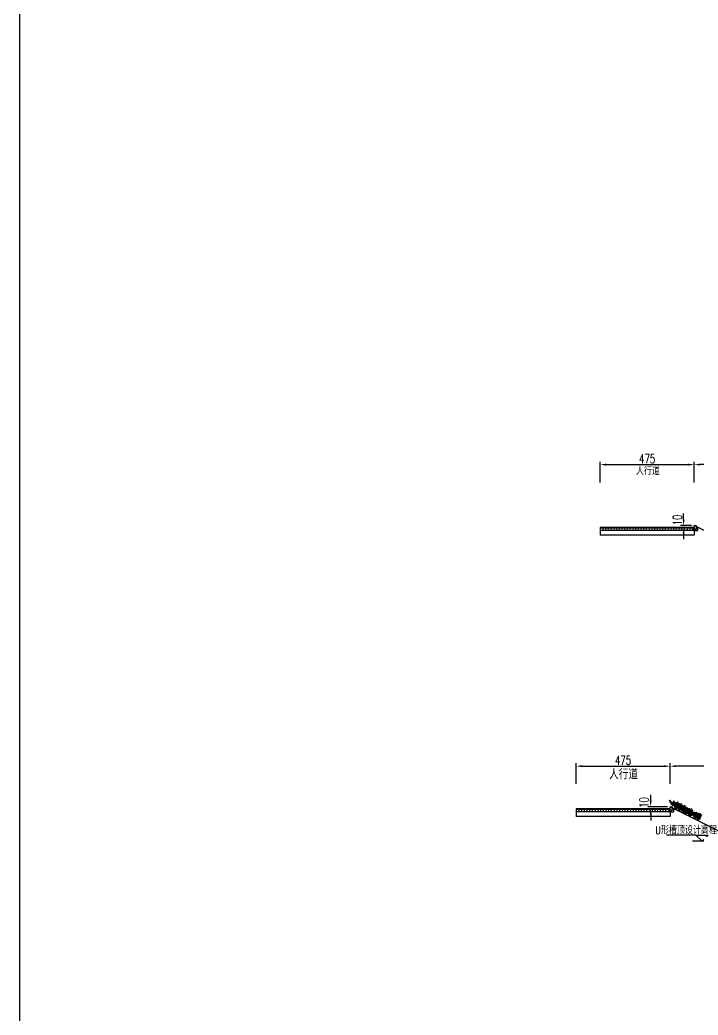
# Model space of a CAD drawing. Header units: millimetres. Extents: x -5615 to 11854, y -4751 to 15404.
# Drawn here: x -3643 to -210, y 5327 to 10366 of the extents above; entities that cross this region are included whole.
import ezdxf
from ezdxf.enums import TextEntityAlignment as Align

# ---------------------------------------------------------------- set-up
doc = ezdxf.new("R2010")
doc.units = ezdxf.units.MM
doc.header["$LTSCALE"] = 0.25
doc.header["$MEASUREMENT"] = 0
for name, color, linetype in [('1', 3, 'Continuous'), ('3', 3, 'Continuous'), ('填充', 8, 'Continuous'), ('文字', 7, 'Continuous'), ('标注', 7, 'Continuous'), ('次轮廓线', 7, 'Continuous'), ('路面结构', 2, 'Continuous'), ('轮廓线', 1, 'Continuous')]:
    doc.layers.add(name, color=color, linetype=linetype)
doc.styles.get("Standard").update_dxf_attribs({"font": 'simplex1.shx', "width": 0.7, "bigfont": 'hztxt.shx'})
doc.dimstyles.new('150', dxfattribs={"dimscale": 15, "dimtxt": 3, "dimasz": 2, "dimexe": 1, "dimexo": 1, "dimgap": 0.5, "dimtad": 1, "dimdec": 1, "dimdsep": 46, "dimtxsty": 'Standard', "dimcen": 0.5, "dimadec": 0, "dimazin": 0, "dimtfac": 1, "dimtdec": 1, "dimtofl": 0, "dimtmove": 2, "dimatfit": 3, "dimfxl": 0, "dimtolj": 1, "dimtzin": 0, "dimarcsym": 0})

# ---------------------------------------------------------------- blocks, each defined once
blk = doc.blocks.new('*D89')
at = {"layer": '标注', "color": 0, "lineweight": -2}
for p, q in [((-352.1, 6497.3), (-352.1, 6602.3)), ((107.9, 6497.3), (107.9, 6602.3)), ((77.9, 6587.3), (-322.1, 6587.3))]:
    blk.add_line(p, q, dxfattribs=at)
at = {"layer": '标注', "color": 0}
for points in [[(-322.1, 6592.3), (-322.1, 6582.3), (-352.1, 6587.3)], [(77.9, 6592.3), (77.9, 6582.3), (107.9, 6587.3)]]:
    blk.add_solid(points, dxfattribs=at)
at = {"layer": '标注', "color": 0, "insert": (-122.1, 6617.3), "char_height": 45, "attachment_point": 5}
blk.add_mtext('\\A1;B', dxfattribs=at)
blk = doc.blocks.new('*D230')
at = {"layer": '标注', "color": 0, "lineweight": -2}
for p, q in [((-827.1, 6497.3), (-827.1, 6602.3)), ((-352.1, 6497.3), (-352.1, 6602.3)), ((-797.1, 6587.3), (-382.1, 6587.3))]:
    blk.add_line(p, q, dxfattribs=at)
at = {"layer": '标注', "color": 0}
for points in [[(-797.1, 6592.3), (-797.1, 6582.3), (-827.1, 6587.3)], [(-382.1, 6592.3), (-382.1, 6582.3), (-352.1, 6587.3)]]:
    blk.add_solid(points, dxfattribs=at)
at = {"layer": '标注', "color": 0, "insert": (-589.6, 6617.3), "char_height": 45, "attachment_point": 5}
blk.add_mtext('\\A1;475', dxfattribs=at)
blk = doc.blocks.new('*D231')
at = {"layer": '标注', "color": 0, "lineweight": -2}
for p, q in [((-450, 6411.8), (-450, 6441.8)), ((-365.1, 6381.8), (-465, 6381.8)), ((-367.1, 6371.8), (-465, 6371.8)), ((-450, 6341.8), (-450, 6311.8))]:
    blk.add_line(p, q, dxfattribs=at)
at = {"layer": '标注', "color": 0}
for points in [[(-455, 6411.8), (-445, 6411.8), (-450, 6381.8)], [(-455, 6341.8), (-445, 6341.8), (-450, 6371.8)]]:
    blk.add_solid(points, dxfattribs=at)
at = {"layer": '标注', "color": 0, "insert": (-483.8, 6403.4), "char_height": 45, "attachment_point": 5, "rotation": 90}
blk.add_mtext('\\A1;10', dxfattribs=at)
blk = doc.blocks.new('*D249')
at = {"layer": '标注', "color": 0, "lineweight": -2}
for p, q in [((-283.2, 7836), (-283.2, 7866)), ((-243.1, 7806), (-298.2, 7806)), ((-245.1, 7796), (-298.2, 7796)), ((-283.2, 7766), (-283.2, 7736))]:
    blk.add_line(p, q, dxfattribs=at)
at = {"layer": '标注', "color": 0}
for points in [[(-288.2, 7836), (-278.2, 7836), (-283.2, 7806)], [(-288.2, 7766), (-278.2, 7766), (-283.2, 7796)]]:
    blk.add_solid(points, dxfattribs=at)
at = {"layer": '标注', "color": 0, "insert": (-314.9, 7833.8), "char_height": 45, "attachment_point": 5, "rotation": 90}
blk.add_mtext('\\A1;10', dxfattribs=at)
blk = doc.blocks.new('*D250')
at = {"layer": '标注', "color": 0, "lineweight": -2}
for p, q in [((-705.1, 8023.9), (-705.1, 8128.9)), ((-675.1, 8113.9), (-260.1, 8113.9)), ((-230.1, 8023.9), (-230.1, 8128.9))]:
    blk.add_line(p, q, dxfattribs=at)
at = {"layer": '标注', "color": 0}
for points in [[(-675.1, 8118.9), (-675.1, 8108.9), (-705.1, 8113.9)], [(-260.1, 8118.9), (-260.1, 8108.9), (-230.1, 8113.9)]]:
    blk.add_solid(points, dxfattribs=at)
at = {"layer": '标注', "color": 0, "insert": (-467.6, 8143.9), "char_height": 45, "attachment_point": 5}
blk.add_mtext('\\A1;475', dxfattribs=at)
blk = doc.blocks.new('*D251')
at = {"layer": '标注', "color": 0, "lineweight": -2}
for p, q in [((-230.1, 8023.9), (-230.1, 8128.9)), ((177.9, 8113.9), (-200.1, 8113.9)), ((207.9, 8023.9), (207.9, 8128.9))]:
    blk.add_line(p, q, dxfattribs=at)
at = {"layer": '标注', "color": 0}
for points in [[(-200.1, 8118.9), (-200.1, 8108.9), (-230.1, 8113.9)], [(177.9, 8118.9), (177.9, 8108.9), (207.9, 8113.9)]]:
    blk.add_solid(points, dxfattribs=at)
at = {"layer": '标注', "color": 0, "insert": (-11.1, 8143.9), "char_height": 45, "attachment_point": 5}
blk.add_mtext('\\A1;B', dxfattribs=at)

msp = doc.modelspace()

# ---------------------------------------------------------------- hatches: boundary and pattern name
at = {"layer": '填充'}
h = msp.add_hatch(dxfattribs=at)
h.set_pattern_fill('ANGLE', color=256, scale=50, style=0)
h.set_pattern_definition([(7e-15, (52, 3146.175), (0, 13.75), [10, -3.75]), (90, (52, 3146.175), (-13.75, 8e-16), [10, -3.75])])
h.paths.add_polyline_path([(-230.13, 7796.02), (-230.13, 7781.02), (-705.13, 7781.02), (-705.13, 7796.02)])
h = msp.add_hatch(dxfattribs=at)
h.set_pattern_fill('ANGLE', color=256, scale=50, style=0)
h.set_pattern_definition([(7e-15, (-70, 1721.967), (0, 13.75), [10, -3.75]), (90, (-70, 1721.967), (-13.75, 8e-16), [10, -3.75])])
h.paths.add_polyline_path([(-352.13, 6371.81), (-352.13, 6356.81), (-827.13, 6356.81), (-827.13, 6371.81)])

# ---------------------------------------------------------------- linework, layer by layer
for p, q in [((-230.13, 7781.02), (-705.13, 7781.02)), ((-230.13, 7756.02), (-705.13, 7756.02)), ((-352.13, 6356.81), (-827.13, 6356.81)), ((-352.13, 6331.81), (-827.13, 6331.81)), ((-221.8, 6238.63), (-369.95, 6238.63)), ((-102.22, 6206.81), (-238.11, 6206.81))]:
    msp.add_line(p, q)
msp.add_lwpolyline([(-3642.81, 15404.42), (5321.54, 15404.42), (5321.54, -4750.7), (-3642.81, -4750.7)], close=True)
at = {"layer": '1', "color": 1, "linetype": 'Continuous'}
msp.add_line((-352.13, 6361.81), (-352.13, 6331.81), dxfattribs=at)
for points in [[(-230.13, 7804.02, -0.4142136), (-228.13, 7806.02), (-220.13, 7806.02), (-220.13, 7786.02), (-230.13, 7786.02)], [(-352.13, 6379.81, -0.4142136), (-350.13, 6381.81), (-342.13, 6381.81), (-342.13, 6361.81), (-352.13, 6361.81)]]:
    msp.add_lwpolyline(points, format="xyb", close=True, dxfattribs=at)
for points in [[(-213.13, 7793.02), (-213.13, 7779.02), (-230.13, 7779.02)], [(-335.13, 6368.81), (-335.13, 6354.81), (-352.13, 6354.81)]]:
    msp.add_lwpolyline(points, dxfattribs=at)
at = {"layer": '3', "color": 9}
for points in [[(-335.3, 6384.63, -0.013375), (-355.5, 6414.32, -0.001492), (-331.46, 6391.41, -0.302407), (-329.43, 6382.29, 0.1063996), (-335.12, 6412.49, -0.2267195), (-325.78, 6386.54, -0.091203), (-311.9, 6407.21, -0.074282), (-322.9, 6382.54)], [(-339.52, 6396.74, -0.0394978), (-331.58, 6386.44, -0.232087), (-327.21, 6368.42, 0.1911867), (-329.81, 6404.8, -0.2267195), (-320.47, 6378.86, -0.091203), (-306.59, 6399.53, -0.1239074), (-324.84, 6366.35, -0.0624947), (-311.64, 6379.79)], [(-318.32, 6375.21, -0.013375), (-338.53, 6404.9, -0.001492), (-314.49, 6381.99, -0.302407), (-312.46, 6372.87, 0.1063996), (-318.15, 6403.07, -0.2267195), (-308.81, 6377.12, -0.091203), (-294.93, 6397.79, -0.074282), (-305.92, 6373.12)], [(-322.38, 6388.17, -0.0394978), (-314.44, 6377.87, -0.232087), (-310.07, 6359.85, 0.1911867), (-312.67, 6396.23, -0.2267195), (-303.33, 6370.28, -0.091203), (-289.45, 6390.95, -0.1239074), (-307.7, 6357.78, -0.0624947), (-294.5, 6371.22)], [(-301.18, 6366.63, -0.013375), (-321.38, 6396.33, -0.001492), (-297.35, 6373.42, -0.302407), (-295.31, 6364.3, 0.1063996), (-301, 6394.5, -0.2267195), (-291.67, 6368.55, -0.091203), (-277.78, 6389.22, -0.074282), (-288.78, 6364.55)], [(-305.23, 6379.6, -0.0394978), (-297.3, 6369.3, -0.232087), (-292.93, 6351.28, 0.1911867), (-295.52, 6387.66, -0.2267195), (-286.19, 6361.71, -0.091203), (-272.3, 6382.38, -0.1239074), (-290.56, 6349.21, -0.0624947), (-277.36, 6362.65)], [(-288.6, 6371.29, -0.0394978), (-280.67, 6360.98, -0.232087), (-276.3, 6342.96, 0.1911867), (-278.89, 6379.34, -0.2267195), (-269.56, 6353.4, -0.091203), (-255.67, 6374.07, -0.1239074), (-273.93, 6340.89, -0.0624947), (-260.73, 6354.33)], [(-255.3, 6355.57, 0.0394978), (-268.3, 6355.73, 0.232087), (-285.34, 6348.42, -0.1911867), (-254.68, 6368.17, 0.2267195), (-281.04, 6360.07, 0.091203), (-272.83, 6383.58, 0.1239074), (-288.42, 6349.07, 0.0624947), (-285.59, 6367.7)], [(-267.41, 6349.75, -0.013375), (-287.61, 6379.44, -0.001492), (-263.57, 6356.53, -0.302407), (-261.54, 6347.41, 0.1063996), (-267.23, 6377.61, -0.2267195), (-257.89, 6351.67, -0.091203), (-244.01, 6372.33, -0.074282), (-255.01, 6347.66)], [(-271.46, 6362.71, -0.0394978), (-263.52, 6352.41, -0.232087), (-259.15, 6334.39, 0.1911867), (-261.75, 6370.77, -0.2267195), (-252.41, 6344.83, -0.091203), (-238.53, 6365.5, -0.1239074), (-256.78, 6332.32, -0.0624947), (-243.58, 6345.76)], [(-221.53, 6338.68, 0.0394978), (-234.53, 6338.85, 0.232087), (-251.57, 6331.53, -0.1911867), (-220.91, 6351.28, 0.2267195), (-247.26, 6343.19, 0.091203), (-239.06, 6366.69, 0.1239074), (-254.65, 6332.19, 0.0624947), (-251.81, 6350.81)], [(-243.42, 6348.7, -0.0394978), (-235.49, 6338.39, -0.232087), (-231.12, 6320.37, 0.1911867), (-233.71, 6356.75, -0.2267195), (-224.38, 6330.81, -0.091203), (-210.49, 6351.48, -0.1239074), (-228.75, 6318.3, -0.0624947), (-215.55, 6331.74)], [(-222.23, 6327.16, -0.013375), (-242.43, 6356.85, -0.001492), (-218.39, 6333.94, -0.302407), (-216.36, 6324.82, 0.1063996), (-222.05, 6355.02, -0.2267195), (-212.71, 6329.08, -0.091203), (-198.83, 6349.74, -0.074282), (-209.83, 6325.07)], [(-226.28, 6340.12, -0.0394978), (-218.34, 6329.82, -0.232087), (-213.97, 6311.8, 0.1911867), (-216.57, 6348.18, -0.2267195), (-207.23, 6322.24, -0.091203), (-193.35, 6342.9, -0.1239074), (-211.6, 6309.73, -0.0624947), (-198.4, 6323.17)]]:
    msp.add_lwpolyline(points, format="xyb", dxfattribs=at)
at = {"layer": '次轮廓线'}
msp.add_lwpolyline([(-221.8, 6238.63), (-158.16, 6238.63), (-189.98, 6206.81)], close=True, dxfattribs=at)
at = {"layer": '路面结构', "color": 1}
for points in [[(-213.13, 7793.02), (-220.13, 7793.02)], [(-335.13, 6368.81), (-342.13, 6368.81)]]:
    msp.add_lwpolyline(points, dxfattribs=at)
at = {"layer": '轮廓线'}
for p, q in [((-705.13, 7796.02), (-705.13, 7756.02)), ((-230.13, 7796.02), (-705.13, 7796.02)), ((119.87, 7631.02), (-230.13, 7806.02)), ((-230.13, 7796.02), (-230.13, 7756.02)), ((-827.13, 6371.81), (-827.13, 6331.81)), ((-352.13, 6371.81), (-827.13, 6371.81)), ((-2.13, 6206.81), (-352.13, 6381.81))]:
    msp.add_line(p, q, dxfattribs=at)

# ---------------------------------------------------------------- texts
at = {"layer": '文字', "width": 0.8}
for s, height, p in [('人行道', 37.5, (-463.94, 8080.26)), ('人行道', 45, (-587.3, 6543.96)), ('U形槽顶设计高程', 37.5, (-270.59, 6262.26))]:
    msp.add_text(s, height=height, dxfattribs=at).set_placement(p, align=Align.MIDDLE_CENTER)

# ---------------------------------------------------------------- dimensions: what is measured, and where the dimension line sits
at = {"layer": '标注'}
for base, p1, p2, picture, middle in [((-230.13, 8113.93), (-705.13, 7796.02), (-230.13, 7806.02), '*D250', (-467.63, 8143.93)), ((-352.13, 6587.29), (-827.13, 6371.81), (-352.13, 6371.81), '*D230', (-589.63, 6617.29))]:
    dim = msp.add_linear_dim(base=base, p1=p1, p2=p2, angle=180, dimstyle='150', dxfattribs=at)
    dim.commit()
    dim.dimension.update_dxf_attribs({"geometry": picture, "text_midpoint": middle})
for base, p1, p2, picture, middle in [((-230.13, 8113.93), (207.87, 7636.02), (-230.13, 7806.02), '*D251', (-11.13, 8143.93)), ((-352.13, 6587.29), (107.87, 6231.81), (-352.13, 6381.81), '*D89', (-122.13, 6617.29))]:
    dim = msp.add_linear_dim(base=base, p1=p1, p2=p2, angle=180, text='B', dimstyle='150', dxfattribs=at)
    dim.commit()
    dim.dimension.update_dxf_attribs({"geometry": picture, "text_midpoint": middle})
for base, p1, p2, picture, middle in [((-283.25, 7806.02), (-230.13, 7796.02), (-228.13, 7806.02), '*D249', (-314.86, 7833.84)), ((-450.04, 6381.81), (-352.13, 6371.81), (-350.13, 6381.81), '*D231', (-483.81, 6403.44))]:
    dim = msp.add_linear_dim(base=base, p1=p1, p2=p2, angle=90, dimstyle='150', dxfattribs=at)
    dim.commit()
    dim.dimension.update_dxf_attribs({"geometry": picture, "text_midpoint": middle, "dimtype": 160})

doc.saveas('drawing.dxf')
